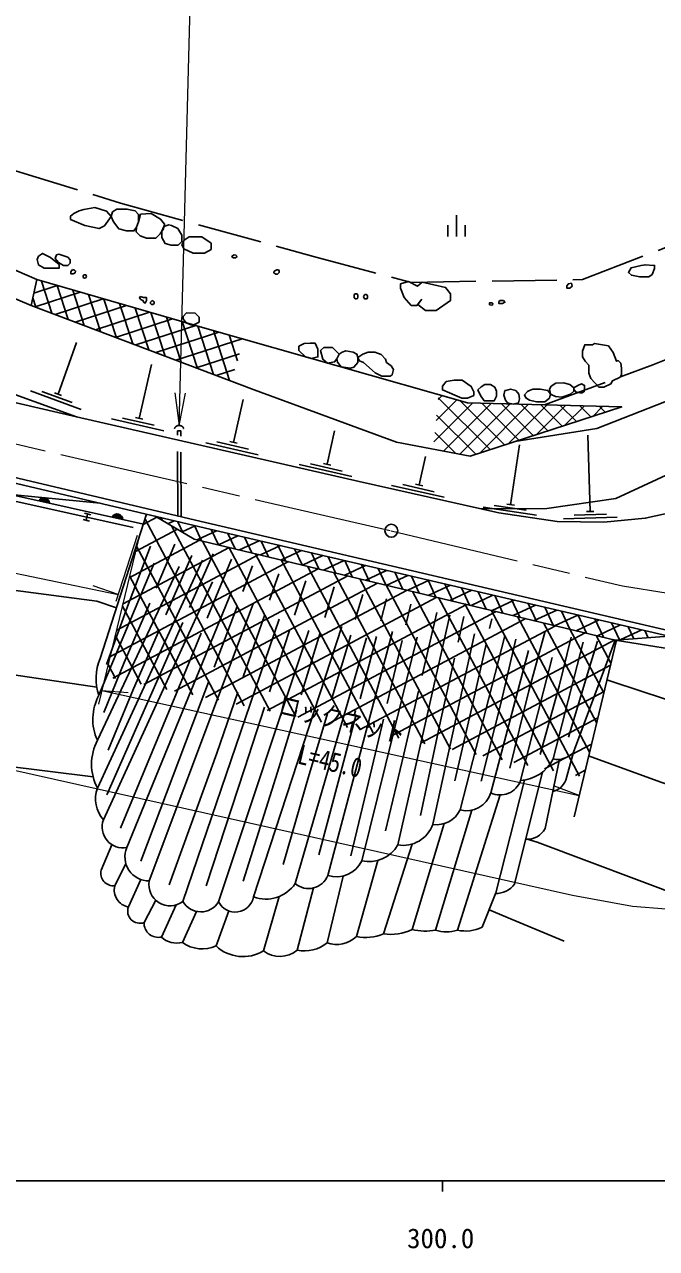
# Model space of a CAD drawing. Units: millimetres at full size, sheet at 1:1000; details may follow other scales. Extents: x 40000 to 680000, y 20000 to 380000.
# Drawn here: x 329234 to 387870, y 198715 to 312226 of the extents above; entities that cross this region are included whole.
import ezdxf
from ezdxf.enums import TextEntityAlignment as Align

# ---------------------------------------------------------------- set-up
doc = ezdxf.new("R2010")
doc.units = ezdxf.units.MM
doc.header["$LTSCALE"] = 1000
doc.linetypes.add('CHAIN', pattern=[18.5, 12, -1.5, 3.5, -1.5])
doc.linetypes.add('DASHED', pattern=[7.5, 6, -1.5])
for name, color, linetype, lineweight in [('M-BGD', 7, 'Continuous', 25), ('M-BMK', 2, 'CHAIN', 13), ('M-BMK-SRVR', 3, 'Continuous', 25), ('M-STR-HTXT', 7, 'Continuous', 13), ('M-TTL-BAND', 7, 'Continuous', 25)]:
    doc.layers.add(name, color=color, linetype=linetype, lineweight=lineweight)
doc.styles.add('ＭＳ ゴシック', font='')
doc.styles.get('ＭＳ ゴシック').set_extended_font_data('MS Gothic')

# ---------------------------------------------------------------- blocks, each defined once
blk = doc.blocks.new('open_arrow')
at = {"color": 0, "linetype": 'Continuous', "lineweight": -2}
blk.add_lwpolyline([(7.5, 1.25), (0, 0), (7.5, -1.25)], dxfattribs=at)

msp = doc.modelspace()

# ---------------------------------------------------------------- hatches: boundary and pattern name
at = {"layer": 'M-BGD'}
for points in [[(330587, 268047, -0.82183), (331554, 267832)], [(337376, 266533, -0.82183), (338344, 266317)]]:
    msp.add_hatch(color=256, dxfattribs=at).paths.add_polyline_path(points)

# ---------------------------------------------------------------- linework, layer by layer
for p, q in [((369307, 292559), (369307, 294552)), ((368507, 292559), (368507, 293605)), ((370107, 292559), (370107, 293605)), ((331779, 285450), (330810, 288434)), ((332253, 288019), (330101, 287319)), ((334398, 287401), (330217, 286043)), ((333278, 284882), (332260, 288017)), ((334777, 284314), (333710, 287599)), ((330281, 286018), (330005, 286866)), ((336543, 286784), (332084, 285335)), ((338688, 286166), (333951, 284627)), ((336276, 283746), (335160, 287182)), ((337775, 283178), (336610, 286764)), ((339274, 282610), (338060, 286347)), ((340832, 285549), (335818, 283920)), ((342977, 284931), (337686, 283212)), ((340773, 282042), (339510, 285930)), ((342272, 281474), (340960, 285512)), ((343771, 280906), (342410, 285095)), ((345122, 284314), (339553, 282504)), ((345270, 280338), (343860, 284677)), ((346768, 279770), (345310, 284260)), ((348267, 279202), (346759, 283844)), ((332346, 277951), (334075, 282726)), ((347271, 283698), (341420, 281797)), ((349426, 283084), (343287, 281089)), ((348985, 281038), (348208, 283431)), ((349170, 281686), (345155, 280381)), ((339869, 275689), (341014, 280700)), ((348757, 280238), (347022, 279674)), ((329791, 278238), (334492, 276535)), ((330833, 278179), (333654, 277158)), ((332017, 278070), (332675, 277831)), ((348617, 273467), (349529, 277457)), ((370806, 277114), (367220, 273529)), ((369335, 277411), (367412, 275489)), ((367959, 277803), (367605, 277448)), ((372433, 272802), (367621, 277614)), ((372529, 277069), (368121, 272662)), ((374252, 277025), (369609, 272382)), ((373768, 273235), (369694, 277308)), ((375975, 276980), (371493, 272498)), ((375103, 273667), (371679, 277091)), ((376439, 274099), (373494, 277044)), ((377774, 274532), (375309, 276997)), ((371097, 272370), (367463, 276004)), ((377698, 276935), (374107, 273344)), ((379421, 276891), (376721, 274191)), ((379110, 274964), (377124, 276950)), ((380445, 275396), (378938, 276903)), ((381144, 276846), (379335, 275037)), ((381781, 275829), (380753, 276856)), ((382867, 276801), (381949, 275883)), ((383116, 276261), (382568, 276809)), ((384451, 276693), (384383, 276762)), ((384590, 276756), (384563, 276730)), ((298654, 275169), (340267, 265888)), ((337298, 275661), (342172, 274547)), ((338340, 275730), (341264, 275062)), ((339528, 275767), (340210, 275611)), ((299292, 274504), (339320, 265577)), ((357301, 271437), (358010, 274540)), ((369250, 272449), (367305, 274394)), ((381708, 267064), (381505, 274144)), ((346046, 273439), (350920, 272325)), ((347088, 273508), (350012, 272840)), ((348276, 273544), (348958, 273389)), ((374336, 267689), (375155, 273258)), ((354730, 271409), (359604, 270295)), ((355771, 271478), (358696, 270810)), ((356959, 271515), (357642, 271359)), ((365856, 269523), (366449, 272163)), ((363285, 269486), (368163, 268389)), ((364326, 269559), (367253, 268901)), ((365514, 269600), (366197, 269446)), ((330587, 268047), (331554, 267832)), ((334798, 266893), (335383, 266762)), ((335091, 266827), (334960, 266242)), ((336250, 253442), (340563, 266804)), ((371775, 267459), (376722, 266732)), ((372808, 267610), (375776, 267174)), ((373990, 267740), (374682, 267638)), ((380217, 266721), (383216, 266807)), ((381358, 267054), (382058, 267074)), ((334667, 266307), (335253, 266176)), ((337376, 266533), (338344, 266317)), ((341512, 266528), (340259, 265862)), ((349628, 249051), (340421, 266365)), ((342035, 266224), (341913, 266485)), ((343120, 266200), (342541, 265929)), ((352019, 248547), (342882, 265731)), ((343928, 265122), (343463, 266118)), ((345083, 265736), (343856, 265164)), ((345669, 264346), (345013, 265752)), ((379226, 266393), (384224, 266536)), ((343419, 265418), (339521, 263345)), ((347053, 265275), (345267, 264442)), ((347222, 263973), (346562, 265390)), ((349026, 264816), (347220, 263974)), ((348775, 263601), (348109, 265029)), ((350328, 263228), (349656, 264669)), ((348233, 263731), (338342, 258471)), ((345481, 264391), (338931, 260908)), ((347236, 249554), (339640, 263840)), ((354410, 248044), (345753, 264326)), ((356801, 247541), (348187, 263742)), ((350998, 264356), (349173, 263505)), ((352970, 263897), (351126, 263037)), ((351881, 262856), (351204, 264308)), ((353434, 262484), (352751, 263948)), ((354942, 263437), (353080, 262569)), ((354986, 262111), (354298, 263587)), ((336006, 241403), (345747, 262552)), ((336139, 250023), (341254, 262283)), ((353738, 262411), (337163, 253597)), ((350985, 263071), (337752, 256034)), ((359192, 247038), (350621, 263158)), ((361583, 246534), (353055, 262575)), ((356915, 262978), (355033, 262100)), ((356539, 261739), (355846, 263227)), ((358887, 262518), (356986, 261632)), ((358092, 261366), (357393, 262866)), ((359645, 260994), (358940, 262506)), ((336008, 245845), (343577, 261948)), ((356490, 261751), (337433, 251618)), ((344845, 250057), (338976, 261095)), ((359243, 261091), (340294, 251015)), ((363975, 246031), (355489, 261991)), ((366366, 245528), (357922, 261407)), ((360859, 262059), (358939, 261163)), ((361198, 260622), (360488, 262145)), ((362832, 261599), (360893, 260695)), ((362751, 260249), (362035, 261785)), ((364804, 261139), (362846, 260226)), ((364304, 259877), (363582, 261424)), ((336559, 238474), (346692, 260541)), ((361995, 260430), (343155, 250413)), ((368757, 245024), (360356, 260823)), ((371148, 244521), (362790, 260240)), ((366776, 260680), (364799, 259758)), ((365857, 259504), (365130, 261064)), ((367409, 259132), (366677, 260703)), ((368748, 260220), (366752, 259290)), ((368962, 258760), (368224, 260343)), ((370515, 258387), (369772, 259982)), ((338734, 235896), (348451, 259626)), ((364748, 259770), (346016, 249811)), ((367500, 259110), (348878, 249209)), ((373539, 244018), (365224, 259656)), ((375930, 243514), (367658, 259072)), ((370721, 259761), (368706, 258821)), ((372693, 259301), (370659, 258353)), ((372068, 258015), (371319, 259621)), ((374665, 258842), (372612, 257884)), ((373621, 257642), (372866, 259261)), ((375174, 257270), (374414, 258900)), ((336832, 252862), (338789, 258244)), ((342454, 250561), (338312, 258350)), ((340801, 232799), (350462, 258491)), ((370252, 258450), (351739, 248606)), ((373005, 257790), (354600, 248004)), ((378322, 243011), (370092, 258489)), ((380713, 242508), (372526, 257905)), ((376637, 258382), (374565, 257416)), ((376727, 256898), (375961, 258540)), ((378610, 257923), (376518, 256948)), ((378280, 256525), (377508, 258179)), ((379832, 256153), (379056, 257819)), ((343930, 230898), (352861, 257073)), ((375757, 257130), (357461, 247402)), ((363862, 236140), (368700, 257445)), ((381653, 244733), (374960, 257321)), ((382313, 247485), (377394, 256738)), ((380582, 257463), (378472, 256479)), ((382554, 257004), (380425, 256011)), ((381385, 255780), (380603, 257458)), ((382938, 255408), (382150, 257098)), ((384527, 256544), (382378, 255542)), ((384427, 255174), (383698, 256737)), ((340063, 251064), (337648, 255605)), ((347244, 230873), (355610, 256024)), ((350476, 231331), (358672, 256410)), ((357363, 233318), (363381, 255929)), ((378510, 256470), (360322, 246800)), ((381262, 255810), (363184, 246197)), ((367118, 238052), (370995, 255706)), ((369646, 239391), (373803, 255521)), ((382974, 250238), (379828, 256154)), ((383634, 252990), (382262, 255570)), ((386499, 256085), (384567, 255184)), ((385762, 255268), (385245, 256377)), ((387098, 255361), (386792, 256016)), ((354344, 232560), (360972, 255357)), ((360518, 234670), (365651, 255399)), ((384015, 255150), (366045, 245595)), ((378272, 244114), (381069, 254933)), ((380181, 244741), (384029, 255146)), ((380216, 238741), (384144, 255119)), ((372495, 240970), (376001, 254182)), ((375256, 242109), (378181, 253515)), ((336598, 248427), (338493, 253050)), ((337672, 251567), (336984, 252860)), ((383588, 252799), (368906, 244993)), ((379714, 246139), (381761, 253019)), ((336860, 240781), (341524, 251291)), ((377064, 244535), (378846, 250873)), ((336985, 244928), (339345, 250622)), ((338157, 237683), (343338, 250231)), ((383004, 250365), (371767, 244391)), ((374257, 243264), (376035, 250420)), ((369170, 242074), (370749, 248890)), ((371595, 242052), (373445, 249386)), ((365975, 238861), (367837, 247615)), ((382420, 247932), (374628, 243788)), ((340023, 234632), (344180, 245615)), ((381837, 245498), (377490, 243186)), ((342642, 232436), (347072, 244654)), ((362723, 237434), (364414, 244550)), ((377529, 237665), (378873, 244081)), ((380181, 244741), (379442, 242138)), ((346076, 232341), (349636, 243201)), ((381253, 243064), (380351, 242584)), ((349523, 232776), (352694, 242890)), ((353237, 234339), (355653, 242666)), ((356537, 235213), (358470, 242421)), ((359521, 235146), (361148, 241968)), ((374705, 232506), (377302, 242914)), ((369391, 228244), (373360, 240775)), ((367375, 228234), (370736, 239359)), ((365185, 228285), (368164, 238116)), ((336343, 233815), (337339, 236161)), ((362550, 227883), (365185, 236223)), ((337611, 232339), (338641, 234414)), ((360023, 227638), (362023, 234708)), ((338870, 230389), (340027, 232931)), ((358802, 233256), (357308, 227049)), ((354533, 226377), (356052, 232150)), ((340327, 228944), (341419, 231011)), ((341934, 227601), (343311, 230583)), ((351398, 226306), (352857, 231355)), ((343879, 227102), (345191, 229978)), ((347012, 226772), (348197, 230017))]:
    msp.add_line(p, q, dxfattribs=at)
at = {"layer": 'M-BGD', "linetype": 'DASHED'}
for p, q in [((343469, 266631), (343428, 274545)), ((343428, 274545), (343728, 274545)), ((343769, 266560), (343728, 274546)), ((338493, 253050), (343181, 264019)), ((338789, 258244), (341171, 264474)), ((339345, 250622), (345005, 263522)), ((341524, 251291), (346729, 263133)), ((343338, 250231), (348436, 262649)), ((344180, 245615), (350386, 262022)), ((347072, 244654), (352834, 261294)), ((349636, 243201), (355332, 260633)), ((352694, 242890), (357967, 260069)), ((355653, 242666), (360616, 259370)), ((358470, 242421), (362813, 258966)), ((361148, 241968), (365064, 258483)), ((364414, 244550), (367554, 257950)), ((367837, 247615), (369989, 257318)), ((370749, 248890), (372584, 257112)), ((373445, 249386), (375143, 256566)), ((376035, 250420), (377544, 255956)), ((378846, 250873), (379940, 255400)), ((381761, 253019), (382379, 255023))]:
    msp.add_line(p, q, dxfattribs=at)
for points in [[(310304, 308699), (319730, 303049), (325053, 300042), (328409, 298646), (338136, 295665), (356040, 290702), (365121, 288314), (381012, 288567), (401346, 296434), (411975, 300669), (426228, 303935), (442531, 307845), (456026, 311119), (481439, 322838), (487894, 328658)], [(330366, 288562), (320984, 292629), (313523, 296697), (306112, 301290), (294585, 309732)], [(377488, 276941), (387525, 280658), (413369, 290961), (420637, 293375), (447459, 301652), (457454, 304728)]]:
    msp.add_lwpolyline(points, dxfattribs=at)
at = {"layer": 'M-BGD'}
for points in [[(268246, 309201), (268623, 294592), (269533, 287436), (270032, 285464), (280159, 285711), (291091, 284651), (300065, 283558), (305131, 282545), (334046, 275849), (360269, 269857), (373230, 266942), (378654, 266144), (382992, 266083), (386828, 266429), (389503, 267029)], [(459511, 302766), (454886, 301424), (449323, 299177), (444321, 297885), (436396, 295531), (425270, 292254), (421801, 290966), (415661, 289105), (411350, 287424), (406074, 285158), (399916, 281846), (393525, 279158), (382327, 274772), (374714, 273541)], [(304672, 298745), (306995, 297209), (312233, 294036), (318970, 290757), (329859, 286178), (350546, 278338), (363734, 273487), (370573, 272200), (384642, 276755), (370333, 277126), (346412, 283943), (330366, 288562), (329859, 286178)], [(264058, 280054), (266896, 280230), (272004, 280171), (276659, 279836), (293965, 277808), (300203, 276819), (306078, 275465), (345621, 266122), (389079, 255997), (392153, 256052), (395985, 256544), (401882, 257466), (406396, 258493), (412435, 260123), (417829, 261759), (426635, 264720), (430295, 266047), (436379, 268699), (443546, 271917), (451977, 275872), (470209, 284468), (482214, 290163), (492388, 295449), (504656, 297981)], [(264104, 279556), (266908, 279730), (271984, 279672), (276612, 279338), (293897, 277312), (300108, 276328), (305964, 274978), (345507, 265636), (389026, 255496), (392189, 255553), (396055, 256049), (401976, 256975), (406516, 258008), (412573, 259643), (417981, 261283), (426800, 264247), (430481, 265582), (436582, 268242), (443755, 271462), (452190, 275420), (470423, 284016), (482436, 289715), (492557, 294973), (504730, 297485)], [(281661, 285565), (285479, 295189), (296464, 294498), (313728, 283206), (334046, 275849)], [(440271, 290508), (434522, 289321), (429260, 286358), (425686, 285263), (418212, 284178), (415573, 283402), (411885, 281877), (407607, 279958), (395512, 273551), (384087, 268254), (377708, 267343), (371640, 267299)], [(386728, 289938), (387692, 289883), (387692, 289592), (387456, 289028), (387146, 288810), (386309, 288810), (385546, 288977), (385269, 289228), (385506, 289665), (386437, 289883), (386882, 289929)], [(469395, 283164), (468097, 282268), (467041, 281193), (465432, 280076), (463435, 278056), (455119, 270503), (448667, 264170), (446080, 262534), (444359, 261632), (441946, 260958), (438046, 259947), (433411, 258939), (428642, 258084), (423441, 256694), (416828, 254038), (410960, 251332), (404866, 248771), (401907, 247377), (400042, 247030), (397988, 247030), (395270, 247535), (386708, 250296), (383267, 251460)], [(358429, 281657), (357818, 282267), (357017, 282267), (356699, 281992), (356928, 281185), (357346, 280827), (358003, 280940), (358206, 281222)], [(483482, 280872), (479812, 276597), (468648, 262588), (461175, 255733), (457106, 251957), (452236, 249243), (448570, 247959), (443239, 246624), (436158, 245620), (428855, 243831), (423389, 241897), (417188, 238208), (411306, 233566), (407591, 230789), (404402, 229364), (401532, 229076), (397910, 229398), (395545, 230083), (390858, 231099), (376784, 236399), (375883, 236673)], [(475016, 281308), (453528, 259135), (450315, 257041), (443269, 254741), (430139, 252934), (423956, 251129), (419616, 249175), (411842, 244811), (407070, 241222), (404717, 240079), (401390, 238889), (397068, 238889), (388263, 241950), (381572, 244393)], [(336257, 267821), (327974, 268630), (313878, 270516), (299749, 270516), (286982, 269715), (280177, 269491), (267781, 268400), (255080, 267487), (239806, 265474), (232159, 263968), (227534, 262344), (225194, 260188), (224268, 258098), (223654, 254537), (225810, 250336), (230429, 244978), (231383, 243901)], [(341364, 266615), (344977, 264512), (384029, 255146), (389026, 255496)], [(384029, 255146), (392172, 253821), (400087, 254979), (410227, 257538), (428825, 264168), (428564, 264887)], [(337765, 258133), (335959, 258735), (321116, 260684), (311636, 261766), (303443, 262317), (292589, 262696), (270206, 261203), (257999, 259633), (248761, 258728), (243220, 258682), (240124, 258291), (237415, 257682), (234152, 255790), (232923, 254162), (233021, 252394), (233344, 250584), (234172, 247791), (236431, 245034)], [(335945, 250779), (318615, 253333), (306377, 254318), (290862, 254874), (277798, 254370), (269076, 253631), (247876, 252329), (242940, 251492), (241483, 248391), (242107, 246295)], [(335603, 242455), (306430, 246068), (293764, 246068), (272706, 245136), (262767, 244317), (259057, 243709), (257002, 242638), (256468, 241223)], [(371692, 228530), (372964, 231708), (375623, 242153)], [(379293, 227216), (374470, 229227), (372328, 230119)]]:
    msp.add_lwpolyline(points, dxfattribs=at)
for points in [[(334726, 295068), (335773, 295267), (336849, 294927), (337273, 294418), (336650, 293541), (336156, 293301), (334829, 293585), (333515, 294147), (333515, 294451), (333816, 294705), (334323, 294958)], [(337404, 294843), (337787, 295104), (338738, 295104), (339512, 294935), (339803, 294598), (339803, 293924), (339619, 293418), (339389, 293081), (338692, 293081), (337994, 293264), (337488, 293931), (337273, 294418)], [(339994, 294632), (340980, 294695), (341857, 294179), (342227, 293723), (342124, 293285), (341814, 292804), (341410, 292417), (340550, 292417), (339974, 292623), (339587, 292993), (339619, 293418), (339803, 293924)], [(342884, 293594), (343462, 293305), (343836, 292674), (343836, 292107), (343505, 291764), (342852, 291764), (342285, 291914), (341964, 292460), (341969, 293044), (342175, 293504), (342616, 293637)], [(344515, 292547), (345678, 292525), (346562, 291944), (346562, 291362), (345937, 291018), (344881, 291018), (344022, 291430), (343830, 291795), (344043, 292239)], [(330534, 290750), (330899, 290998), (331637, 290603), (332465, 289964), (332465, 289631), (331071, 289631), (330534, 289935), (330413, 290429)], [(332201, 290856), (332096, 290523), (332403, 290154), (332852, 289864), (333265, 289864), (333475, 290092), (333475, 290408), (333256, 290637), (332421, 290940)], [(348673, 290854), (348853, 290834), (348953, 290718), (348821, 290577), (348624, 290577), (348484, 290666), (348532, 290782)], [(333686, 289501), (333867, 289430), (333976, 289351), (333922, 289192), (333738, 289107), (333545, 289107), (333545, 289290)], [(352392, 289355), (352633, 289481), (352785, 289463), (352852, 289391), (352852, 289231), (352702, 289086), (352563, 289086), (352382, 289195)], [(334751, 289021), (334936, 289000), (334975, 288851), (334930, 288737), (334790, 288701), (334673, 288770), (334673, 288937)], [(366094, 286754), (365643, 286152), (365108, 286158), (364472, 286912), (364132, 287784), (364132, 288168), (364847, 288386), (365699, 287961), (366115, 288330), (368303, 287841), (368743, 287237), (368743, 286616), (367417, 285693), (366438, 285693), (365732, 286270)], [(360089, 287254), (359887, 287246), (359824, 287156), (359824, 286891), (359928, 286787), (360005, 286773), (360128, 286808), (360166, 286924), (360166, 287139)], [(360769, 287149), (360681, 286963), (360788, 286778), (360906, 286778), (361003, 286797), (361050, 286865), (361050, 287104), (360941, 287190), (360848, 287190)], [(379972, 288232), (380033, 287948), (379830, 287776), (379536, 287776), (379536, 287989), (379698, 288181)], [(339960, 287012), (340279, 286896), (340555, 286896), (340555, 286635), (340437, 286391), (340316, 286469), (340224, 286633), (340031, 286719), (339903, 286883)], [(341095, 286645), (341262, 286499), (341262, 286336), (341154, 286249), (341022, 286269), (340930, 286361), (340930, 286489), (341067, 286627)], [(372597, 286182), (372378, 286240), (372378, 286416), (372612, 286416), (372678, 286340), (372678, 286259)], [(373363, 286632), (373665, 286617), (373811, 286466), (373590, 286345), (373247, 286345), (373247, 286526)], [(344277, 285496), (345055, 285464), (345428, 285075), (345428, 284621), (345072, 284420), (344765, 284353), (344232, 284570), (343964, 284917), (343964, 285156)], [(355166, 282647), (355743, 282666), (356190, 282666), (356450, 282107), (356450, 281400), (355835, 281257), (355307, 281408), (354682, 281996), (354682, 282387)], [(382101, 282653), (383409, 282423), (383839, 281792), (384163, 280992), (384303, 281052), (384549, 280833), (384608, 280350), (384608, 279748), (384490, 279534), (383794, 279183), (383639, 278907), (382992, 278602), (382507, 278602), (381790, 279405), (381579, 279892), (381579, 280648), (381241, 280990), (381003, 281399), (381003, 281922), (381213, 282521), (381936, 282521)], [(358609, 280467), (358262, 280903), (358206, 281222), (358429, 281657), (358715, 281832), (359057, 281947), (359723, 281824), (360068, 281668), (360169, 281341), (360169, 280880), (359790, 280446), (359477, 280360)], [(360169, 281341), (360614, 281645), (361130, 281844), (361728, 281844), (362334, 281618), (362723, 281193), (362823, 280894), (363248, 280559), (363474, 280243), (363339, 279727), (363158, 279600), (362379, 279600), (361755, 279917), (360691, 280874), (360308, 281040)], [(368366, 279106), (369106, 279246), (369847, 279246), (370687, 278665), (370907, 278161), (370907, 277829), (370345, 277586), (369822, 277586), (368010, 278341), (368010, 278697)], [(371587, 278614), (371927, 278837), (372464, 278837), (372867, 278587), (373019, 278211), (373019, 277772), (372822, 277334), (371882, 277334), (371551, 277808), (371300, 278345)], [(373881, 278281), (374310, 278394), (374817, 278281), (375092, 277929), (375169, 277500), (375050, 277127), (374555, 277017), (374043, 277134), (373853, 277401), (373705, 277852), (373803, 278281)], [(376089, 278298), (376381, 278422), (377072, 278422), (377781, 278298), (378046, 277988), (377949, 277581), (377515, 277235), (376727, 277235), (376080, 277386), (375743, 277598), (375619, 277873), (375903, 278192)], [(378515, 278969), (379225, 278983), (379817, 278830), (380207, 278544), (380207, 278224), (379887, 277945), (379469, 277799), (379086, 277660), (378494, 277736), (378104, 277903), (378046, 277988), (377943, 278419), (378090, 278683)], [(380207, 278544), (380565, 278760), (380897, 278887), (381200, 278755), (381200, 278467), (381167, 278186), (380970, 278071), (380751, 278071), (380375, 278145), (380207, 278384)]]:
    msp.add_lwpolyline(points, close=True, dxfattribs=at)
at = {"layer": 'M-BGD', "linetype": 'DASHED'}
msp.add_arc((343582, 274586), 458, 20.96291, 156.77497, dxfattribs=at)
at = {"layer": 'M-BGD'}
for centre, radius, start, end in [((331049, 267844), 505, 358.59878, 156.25697), ((337839, 266330), 505, 358.59878, 156.25697), ((340655, 251587), 4779, 157.16839, 199.10667), ((340203, 247804), 4630, 151.3584, 205.02835), ((340221, 243623), 4764, 152.188, 207.77048), ((374999, 245766), 3666, 274.01781, 333.22418), ((378682, 246084), 2012, 258.22081, 318.138), ((373360, 242788), 2013, 244.53525, 340.28483), ((377907, 242707), 1637, 282.08039, 339.65112), ((338709, 240397), 2885, 159.58035, 221.8139), ((370257, 241647), 2337, 254.83329, 343.17688), ((338372, 237797), 1935, 159.53627, 280.76206), ((367499, 240388), 2367, 260.74212, 335.09041), ((364343, 239048), 2948, 260.59297, 340.23919), ((375883, 238535), 1862, 265.78354, 332.12315), ((361196, 237665), 3071, 257.24297, 330.22128), ((340781, 235025), 2225, 156.95123, 270.51244), ((358189, 235748), 2566, 251.22632, 335.16892), ((337522, 233544), 1209, 167.06533, 274.21357), ((342743, 232469), 1969, 170.34456, 307.07981), ((355590, 233989), 1896, 228.88822, 339.28008), ((339157, 231956), 1592, 166.09445, 259.64292), ((351636, 234380), 3263, 249.176, 326.10218), ((372905, 233904), 2279, 270.64, 322.15774), ((345595, 231855), 1920, 209.90666, 329.23788), ((348785, 231630), 1717, 206.15308, 349.95835), ((339946, 230017), 1139, 160.93091, 289.5015), ((341650, 228894), 1324, 177.84032, 282.39159), ((363163, 232702), 4858, 262.75818, 294.60707), ((366419, 234158), 6001, 258.1411, 279.17449), ((368368, 231178), 3107, 251.36969, 289.22616), ((370156, 231495), 3339, 256.75835, 297.38501), ((343363, 229133), 2095, 226.98366, 284.25587), ((345731, 229645), 3146, 233.93446, 294.02846), ((355198, 229695), 3384, 258.66568, 308.57653), ((358167, 229644), 2733, 251.68084, 312.78565), ((360844, 232337), 4770, 260.09577, 290.96175), ((349514, 229451), 3666, 226.96102, 300.91645), ((352920, 228359), 2556, 233.44883, 309.14035)]:
    msp.add_arc(centre, radius, start, end, dxfattribs=at)
at = {"layer": 'M-BMK'}
msp.add_lwpolyline([(264449, 282712), (273376, 282935), (282177, 282748), (288822, 282030), (296562, 280692), (351450, 268000), (363265, 265278), (384721, 260158), (388955, 259502), (393452, 259418), (397215, 259650), (404976, 261113), (411820, 262810), (424414, 266766), (431138, 269497), (458369, 281815), (488538, 296370), (492847, 298310), (498574, 299722), (503369, 300659)], dxfattribs=at)
at = {"layer": 'M-BMK-SRVR'}
msp.add_circle((363265, 265278), 600, dxfattribs=at)
at = {"layer": 'M-STR-HTXT'}
for p, q in [((337731, 258739), (339710, 264871)), ((339741, 264257), (336098, 249197)), ((337929, 259353), (335619, 260184)), ((336404, 250463), (380692, 240724)), ((336404, 250463), (338852, 250274)), ((380692, 240724), (378391, 241580))]:
    msp.add_line(p, q, dxfattribs=at)
for points in [[(343591, 275044), (344894, 324573), (381257, 324573)], [(297114, 268250), (319446, 263213), (337929, 259353)], [(212734, 240153), (226427, 242789), (241112, 246085), (264477, 251027), (269132, 251513), (276822, 251961), (284083, 251909), (292834, 250986), (303201, 248712), (313887, 246305), (380086, 231494), (385633, 230468), (395017, 229711), (402283, 229863), (412273, 230867), (424407, 233442), (436202, 237644), (447387, 242727), (462970, 249481), (481311, 258071)]]:
    msp.add_lwpolyline(points, dxfattribs=at)
at = {"layer": 'M-TTL-BAND'}
for p, q in [((40000, 205000), (579000, 205000)), ((368000, 205000), (368000, 204000))]:
    msp.add_line(p, q, dxfattribs=at)

# ---------------------------------------------------------------- block references
at = {"layer": 'M-STR-HTXT', "xscale": 400, "yscale": 400, "rotation": 88.5}
msp.add_blockref('open_arrow', (343591, 275044), dxfattribs=at)

# ---------------------------------------------------------------- texts
at = {"layer": 'M-STR-HTXT', "style": 'ＭＳ ゴシック', "width": 0.8}
for s, p in [('ロックネット', (358375, 246360)), ('L=45.0', (357251, 242493))]:
    msp.add_text(s, height=1833, rotation=346.866, dxfattribs=at).set_placement(p, align=Align.BOTTOM_CENTER)
at = {"layer": 'M-TTL-BAND', "style": 'ＭＳ ゴシック'}
msp.add_text('300.0', height=1833, dxfattribs=at).set_placement((367844, 198195), align=Align.BOTTOM_CENTER)

doc.saveas('drawing.dxf')
